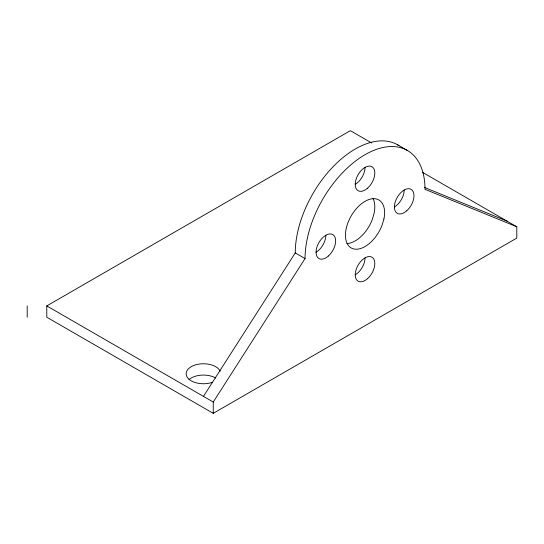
<?xml version="1.0" encoding="UTF-8"?>
<svg xmlns="http://www.w3.org/2000/svg" width="544" height="544" viewBox="0 0 544 544"><rect width="100%" height="100%" fill="white"/><g stroke="black" fill="none" stroke-linecap="round" stroke-linejoin="round"><path stroke-width="0.82" d="M203.456 396.372L295.256 252.919A84.816 48.974 -60 0 1 333.186 166.614A84.816 48.974 -60 0 1 398.997 145.67M213.248 413.331L213.248 402.03L305.048 258.57A84.816 48.974 -60 0 1 365.024 154.693A84.816 48.974 -60 0 1 425 189.319L516.8 226.773L516.8 238.082L213.248 413.331L46.784 317.227L46.784 305.918L350.336 130.669L371.668 142.984M424.626 187.503L507.008 221.122M397.644 144.833L407.436 150.491M422.423 172.285L516.8 226.773M295.256 252.919L305.048 258.57M46.784 305.918L213.248 402.03M27.2 305.918L27.2 317.227M404.192 190.026A13.845 7.997 -60 0 1 394.4 206.985M372.98 198.485A27.696 15.994 -60 0 1 374.15 213.221L372.191 219.81A27.696 15.994 -60 0 1 346.95 243.562M365.024 257.863A13.845 7.997 -60 0 1 355.232 274.829M325.856 235.253A13.845 7.997 -60 0 1 316.064 252.212M365.024 167.409A13.845 7.997 -60 0 1 355.232 184.368M188.938 379.624A17.313 9.996 0 0 1 215.696 377.998M212.112 382.418A17.313 9.996 0 0 1 187.768 377.985A17.313 9.996 0 0 1 197.533 364.371A17.313 9.996 0 0 1 220.177 371.171M383.942 218.878L381.983 225.461A27.696 15.994 -60 0 1 348.983 246.18A27.696 15.994 -60 0 1 361.624 203.64A27.696 15.994 -60 0 1 383.942 218.878M406.728 210.793A13.845 7.997 -60 0 0 411.114 189.339A13.845 7.997 -60 0 0 394.733 203.864A13.845 7.997 -60 0 0 406.728 210.793M367.56 188.176A13.845 7.997 -60 0 0 371.946 166.722A13.845 7.997 -60 0 0 355.565 181.254A13.845 7.997 -60 0 0 367.56 188.176M328.392 256.02A13.845 7.997 -60 0 0 332.778 234.566A13.845 7.997 -60 0 0 316.397 249.091A13.845 7.997 -60 0 0 328.392 256.02M367.56 278.63A13.845 7.997 -60 0 0 371.946 257.183A13.845 7.997 -60 0 0 355.565 271.708A13.845 7.997 -60 0 0 367.56 278.63"/></g></svg>
